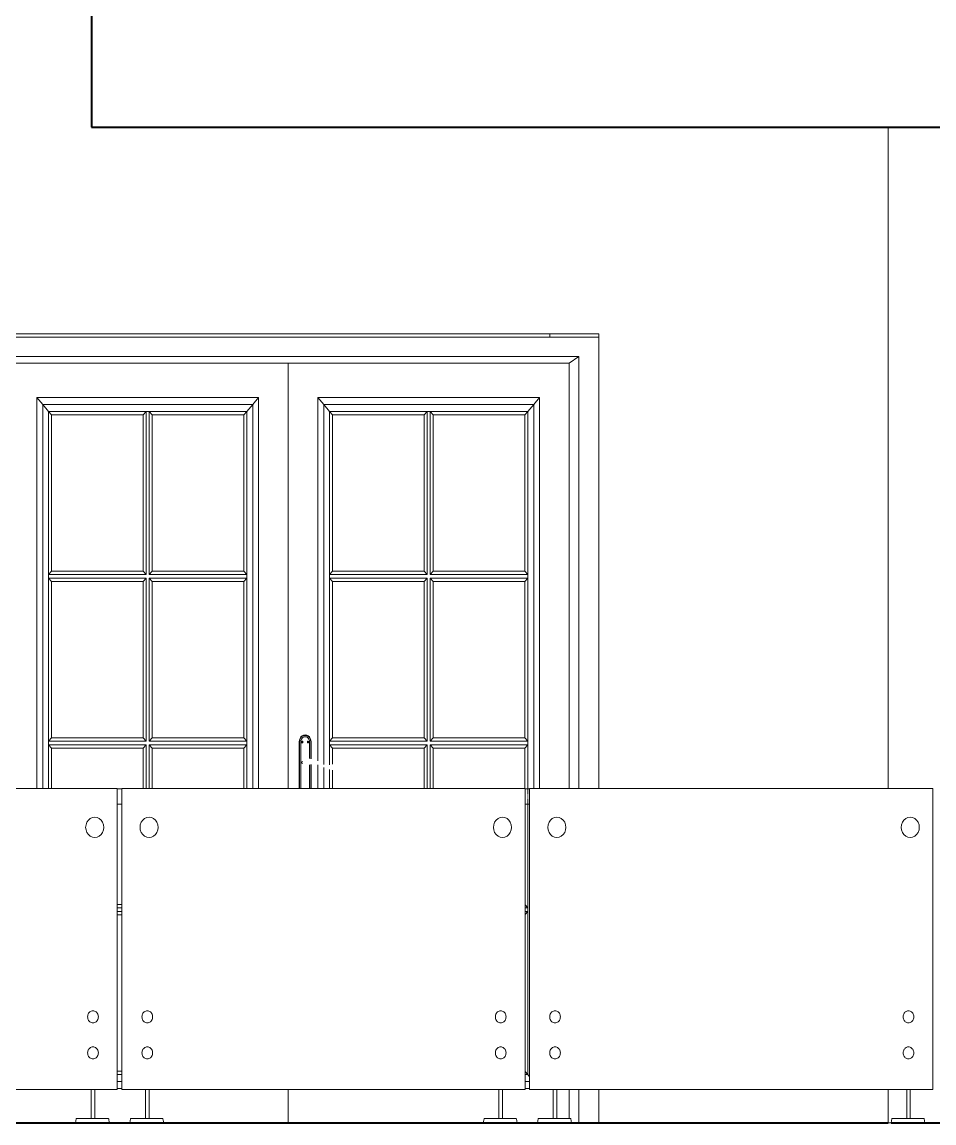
# Model space of a CAD drawing. Header units: inches. Extents: x 135267 to 147066, y -21506 to -19082.
# Drawn here: x 144586.7 to 144683.8, y -20498.6 to -20381.4 of the extents above; entities that cross this region are included whole.
import ezdxf

# ---------------------------------------------------------------- set-up
doc = ezdxf.new("R2010")
doc.units = ezdxf.units.IN
doc.header["$LTSCALE"] = 0.5
doc.header["$MEASUREMENT"] = 0
for name, color, linetype, lineweight in [('PARAPET', 50, 'Continuous', 13), ('wall', 1, 'Continuous', 40), ('window', 4, 'Continuous', 13)]:
    doc.layers.add(name, color=color, linetype=linetype, lineweight=lineweight)

msp = doc.modelspace()

# ---------------------------------------------------------------- linework, layer by layer
at = {"layer": 'PARAPET'}
msp.add_line((144678.94, -20463.02), (144678.94, -20392.61), dxfattribs=at)
at = {"layer": 'wall'}
for p, q in [((144594.16, -20378.61), (144594.16, -20392.61)), ((144594.16, -20392.61), (144829.17, -20392.61)), ((144585.17, -20498.61), (144592.44, -20498.61)), ((144592.44, -20498.61), (144601.83, -20498.61)), ((144601.83, -20498.61), (144615.08, -20498.61)), ((144615.08, -20498.61), (144635.84, -20498.61)), ((144635.84, -20498.61), (144645.23, -20498.61)), ((144645.23, -20498.61), (144646.02, -20498.61)), ((144646.02, -20498.61), (144648.13, -20498.61)), ((144648.13, -20498.61), (144678.94, -20498.61)), ((144679.24, -20498.61), (144696.75, -20498.61)), ((144682.84, -20498.61), (144683.94, -20498.61))]:
    msp.add_line(p, q, dxfattribs=at)
at = {"layer": 'window'}
for p, q in [((144552.13, -20414.61), (144648.13, -20414.61)), ((144552.13, -20414.97), (144648.13, -20414.97)), ((144642.94, -20414.97), (144642.94, -20414.61)), ((144648.13, -20414.97), (144648.13, -20414.61)), ((144648.13, -20463.02), (144648.13, -20414.97)), ((144646.02, -20417.03), (144554.24, -20417.03)), ((144646.02, -20417.03), (144644.99, -20417.72)), ((144646.02, -20463.02), (144646.02, -20417.03)), ((144555.27, -20417.72), (144644.99, -20417.72)), ((144615.08, -20463.02), (144615.08, -20417.72)), ((144644.99, -20417.72), (144644.99, -20463.02)), ((144588.32, -20421.4), (144588.32, -20463.02)), ((144611.93, -20421.4), (144588.32, -20421.4)), ((144588.32, -20421.4), (144588.95, -20422.13)), ((144588.95, -20422.13), (144588.95, -20463.02)), ((144611.3, -20422.13), (144588.95, -20422.13)), ((144588.95, -20422.13), (144589.58, -20422.87)), ((144611.3, -20422.13), (144610.67, -20422.87)), ((144611.93, -20421.4), (144611.3, -20422.13)), ((144611.3, -20422.13), (144611.3, -20463.02)), ((144611.93, -20463.02), (144611.93, -20421.4)), ((144618.23, -20421.4), (144618.23, -20460.05)), ((144641.84, -20421.4), (144618.23, -20421.4)), ((144618.23, -20421.4), (144618.86, -20422.13)), ((144618.86, -20422.13), (144618.86, -20460.46)), ((144641.21, -20422.13), (144618.86, -20422.13)), ((144618.86, -20422.13), (144619.49, -20422.87)), ((144641.21, -20422.13), (144640.58, -20422.87)), ((144641.84, -20421.4), (144641.21, -20422.13)), ((144641.21, -20422.13), (144641.21, -20463.02)), ((144641.84, -20463.02), (144641.84, -20421.4)), ((144589.58, -20422.87), (144589.58, -20463.02)), ((144589.58, -20422.87), (144610.67, -20422.87)), ((144589.9, -20423.23), (144589.58, -20422.87)), ((144589.9, -20423.23), (144589.9, -20439.87)), ((144599.65, -20423.23), (144589.9, -20423.23)), ((144599.65, -20423.23), (144599.97, -20422.87)), ((144599.65, -20439.87), (144599.65, -20423.23)), ((144599.97, -20422.87), (144599.97, -20440.24)), ((144600.28, -20440.24), (144600.28, -20422.87)), ((144600.28, -20422.87), (144600.6, -20423.23)), ((144610.36, -20423.23), (144600.6, -20423.23)), ((144600.6, -20423.23), (144600.6, -20439.87)), ((144610.36, -20423.23), (144610.67, -20422.87)), ((144610.36, -20439.87), (144610.36, -20423.23)), ((144610.67, -20463.02), (144610.67, -20422.87)), ((144619.49, -20422.87), (144619.49, -20460.5)), ((144619.49, -20422.87), (144640.58, -20422.87)), ((144619.8, -20423.23), (144619.49, -20422.87)), ((144619.8, -20423.23), (144619.8, -20439.87)), ((144629.56, -20423.23), (144619.8, -20423.23)), ((144629.56, -20423.23), (144629.88, -20422.87)), ((144629.56, -20439.87), (144629.56, -20423.23)), ((144629.88, -20422.87), (144629.88, -20440.24)), ((144630.19, -20440.24), (144630.19, -20422.87)), ((144630.19, -20422.87), (144630.51, -20423.23)), ((144640.27, -20423.23), (144630.51, -20423.23)), ((144630.51, -20423.23), (144630.51, -20439.87)), ((144640.27, -20423.23), (144640.58, -20422.87)), ((144640.27, -20439.87), (144640.27, -20423.23)), ((144640.58, -20463.04), (144640.58, -20422.87)), ((144589.58, -20440.24), (144589.9, -20439.87)), ((144589.9, -20439.87), (144599.65, -20439.87)), ((144599.97, -20440.24), (144599.65, -20439.87)), ((144600.6, -20439.87), (144600.28, -20440.24)), ((144600.6, -20439.87), (144610.36, -20439.87)), ((144610.36, -20439.87), (144610.67, -20440.24)), ((144619.49, -20440.24), (144619.8, -20439.87)), ((144619.8, -20439.87), (144629.56, -20439.87)), ((144629.88, -20440.24), (144629.56, -20439.87)), ((144630.51, -20439.87), (144630.19, -20440.24)), ((144630.51, -20439.87), (144640.27, -20439.87)), ((144640.27, -20439.87), (144640.58, -20440.24)), ((144599.97, -20440.24), (144589.58, -20440.24)), ((144589.58, -20440.61), (144599.97, -20440.61)), ((144589.9, -20440.98), (144589.58, -20440.61)), ((144599.65, -20440.98), (144589.9, -20440.98)), ((144589.9, -20440.98), (144589.9, -20457.61)), ((144599.65, -20440.98), (144599.97, -20440.61)), ((144599.65, -20457.61), (144599.65, -20440.98)), ((144599.97, -20440.61), (144599.97, -20457.98)), ((144610.67, -20440.24), (144600.28, -20440.24)), ((144600.28, -20457.98), (144600.28, -20440.61)), ((144600.28, -20440.61), (144610.67, -20440.61)), ((144600.28, -20440.61), (144600.6, -20440.98)), ((144600.6, -20440.98), (144600.6, -20457.61)), ((144610.36, -20440.98), (144600.6, -20440.98)), ((144610.67, -20440.61), (144610.36, -20440.98)), ((144610.36, -20457.61), (144610.36, -20440.98)), ((144629.88, -20440.24), (144619.49, -20440.24)), ((144619.49, -20440.61), (144629.88, -20440.61)), ((144619.8, -20440.98), (144619.49, -20440.61)), ((144629.56, -20440.98), (144619.8, -20440.98)), ((144619.8, -20440.98), (144619.8, -20457.61)), ((144629.56, -20440.98), (144629.88, -20440.61)), ((144629.56, -20457.61), (144629.56, -20440.98)), ((144629.88, -20440.61), (144629.88, -20457.98)), ((144640.58, -20440.24), (144630.19, -20440.24)), ((144630.19, -20457.98), (144630.19, -20440.61)), ((144630.19, -20440.61), (144640.58, -20440.61)), ((144630.19, -20440.61), (144630.51, -20440.98)), ((144630.51, -20440.98), (144630.51, -20457.61)), ((144640.27, -20440.98), (144630.51, -20440.98)), ((144640.58, -20440.61), (144640.27, -20440.98)), ((144640.27, -20457.61), (144640.27, -20440.98)), ((144616.44, -20457.52), (144616.57, -20457.41)), ((144616.46, -20457.55), (144616.58, -20457.44)), ((144616.57, -20457.41), (144616.72, -20457.33)), ((144616.58, -20457.44), (144616.73, -20457.37)), ((144616.72, -20457.33), (144616.88, -20457.31)), ((144616.73, -20457.37), (144616.88, -20457.35)), ((144616.88, -20457.31), (144617.05, -20457.33)), ((144616.88, -20457.35), (144617.04, -20457.37)), ((144617.04, -20457.37), (144617.18, -20457.44)), ((144617.05, -20457.33), (144617.2, -20457.41)), ((144617.18, -20457.44), (144617.31, -20457.55)), ((144617.2, -20457.41), (144617.33, -20457.52)), ((144589.58, -20457.98), (144589.9, -20457.61)), ((144599.97, -20457.98), (144589.58, -20457.98)), ((144589.58, -20458.35), (144599.97, -20458.35)), ((144589.9, -20458.72), (144589.58, -20458.35)), ((144589.9, -20457.61), (144599.65, -20457.61)), ((144599.97, -20457.98), (144599.65, -20457.61)), ((144599.97, -20458.35), (144599.65, -20458.72)), ((144599.97, -20458.35), (144599.97, -20463.02)), ((144600.6, -20457.61), (144600.28, -20457.98)), ((144610.67, -20457.98), (144600.28, -20457.98)), ((144600.28, -20463.02), (144600.28, -20458.35)), ((144600.28, -20458.35), (144610.67, -20458.35)), ((144600.28, -20458.35), (144600.6, -20458.72)), ((144600.6, -20457.61), (144610.36, -20457.61)), ((144610.36, -20457.61), (144610.67, -20457.98)), ((144610.36, -20458.72), (144610.67, -20458.35)), ((144616.25, -20458.04), (144616.28, -20457.85)), ((144616.25, -20463.02), (144616.25, -20458.04)), ((144616.28, -20457.85), (144616.34, -20457.68)), ((144616.29, -20458.05), (144616.31, -20457.86)), ((144616.29, -20463.02), (144616.29, -20458.05)), ((144616.31, -20457.86), (144616.37, -20457.7)), ((144616.34, -20457.68), (144616.44, -20457.52)), ((144616.37, -20457.7), (144616.46, -20457.55)), ((144616.41, -20458.06), (144616.43, -20457.9)), ((144616.41, -20463.02), (144616.41, -20458.06)), ((144616.43, -20457.9), (144616.48, -20457.77)), ((144616.48, -20457.77), (144616.55, -20457.66)), ((144616.49, -20458.03), (144616.5, -20458.01)), ((144616.49, -20458.06), (144616.49, -20458.03)), ((144616.49, -20458.08), (144616.49, -20458.06)), ((144616.5, -20458.1), (144616.49, -20458.08)), ((144616.5, -20458.01), (144616.51, -20457.99)), ((144616.51, -20458.12), (144616.5, -20458.1)), ((144616.51, -20457.99), (144616.53, -20457.98)), ((144616.51, -20457.99), (144616.56, -20458.06)), ((144616.56, -20458.06), (144616.51, -20458.12)), ((144616.53, -20458.14), (144616.51, -20458.12)), ((144616.57, -20458.05), (144616.52, -20457.99)), ((144616.57, -20458.06), (144616.52, -20458.12)), ((144616.53, -20457.98), (144616.55, -20457.97)), ((144616.55, -20458.15), (144616.53, -20458.14)), ((144616.55, -20457.66), (144616.65, -20457.57)), ((144616.55, -20457.97), (144616.57, -20457.96)), ((144616.57, -20458.15), (144616.55, -20458.15)), ((144616.57, -20457.96), (144616.59, -20457.97)), ((144616.63, -20457.99), (144616.57, -20458.06)), ((144616.62, -20457.99), (144616.57, -20458.05)), ((144616.57, -20458.06), (144616.62, -20458.12)), ((144616.63, -20458.12), (144616.57, -20458.06)), ((144616.59, -20458.15), (144616.57, -20458.15)), ((144616.59, -20457.97), (144616.61, -20457.98)), ((144616.61, -20458.14), (144616.59, -20458.15)), ((144616.61, -20457.98), (144616.62, -20457.99)), ((144616.62, -20458.12), (144616.61, -20458.14)), ((144616.62, -20457.99), (144616.64, -20458.01)), ((144616.64, -20458.1), (144616.62, -20458.12)), ((144616.62, -20458.12), (144616.62, -20458.12)), ((144616.64, -20458.01), (144616.64, -20458.03)), ((144616.64, -20458.03), (144616.65, -20458.06)), ((144616.65, -20458.06), (144616.64, -20458.08)), ((144616.64, -20458.08), (144616.64, -20458.1)), ((144616.65, -20457.57), (144616.76, -20457.51)), ((144616.76, -20457.51), (144616.88, -20457.49)), ((144616.88, -20457.49), (144617.01, -20457.51)), ((144617.01, -20457.51), (144617.12, -20457.57)), ((144617.12, -20457.57), (144617.22, -20457.66)), ((144617.12, -20458.03), (144617.13, -20458.01)), ((144617.12, -20458.06), (144617.12, -20458.03)), ((144617.12, -20458.08), (144617.12, -20458.06)), ((144617.13, -20458.1), (144617.12, -20458.08)), ((144617.13, -20458.01), (144617.14, -20457.99)), ((144617.14, -20458.12), (144617.13, -20458.1)), ((144617.14, -20457.99), (144617.16, -20457.98)), ((144617.14, -20457.99), (144617.14, -20457.99)), ((144617.14, -20457.99), (144617.19, -20458.06)), ((144617.19, -20458.06), (144617.14, -20458.12)), ((144617.16, -20458.14), (144617.14, -20458.12)), ((144617.14, -20458.12), (144617.14, -20458.12)), ((144617.2, -20458.05), (144617.15, -20457.99)), ((144617.2, -20458.06), (144617.15, -20458.12)), ((144617.16, -20457.98), (144617.18, -20457.97)), ((144617.18, -20458.15), (144617.16, -20458.14)), ((144617.18, -20457.97), (144617.2, -20457.96)), ((144617.2, -20458.15), (144617.18, -20458.15)), ((144617.2, -20457.96), (144617.22, -20457.97)), ((144617.26, -20457.99), (144617.2, -20458.06)), ((144617.25, -20457.99), (144617.2, -20458.05)), ((144617.26, -20458.12), (144617.2, -20458.06)), ((144617.2, -20458.06), (144617.25, -20458.12)), ((144617.22, -20458.15), (144617.2, -20458.15)), ((144617.22, -20457.66), (144617.29, -20457.77)), ((144617.22, -20457.97), (144617.24, -20457.98)), ((144617.24, -20458.14), (144617.22, -20458.15)), ((144617.24, -20457.98), (144617.25, -20457.99)), ((144617.25, -20458.12), (144617.24, -20458.14)), ((144617.25, -20457.99), (144617.25, -20457.99)), ((144617.25, -20457.99), (144617.27, -20458.01)), ((144617.27, -20458.1), (144617.25, -20458.12)), ((144617.27, -20458.01), (144617.27, -20458.03)), ((144617.27, -20458.03), (144617.28, -20458.06)), ((144617.28, -20458.06), (144617.27, -20458.08)), ((144617.27, -20458.08), (144617.27, -20458.1)), ((144617.29, -20457.77), (144617.34, -20457.9)), ((144617.31, -20457.55), (144617.4, -20457.7)), ((144617.33, -20457.52), (144617.43, -20457.68)), ((144617.34, -20457.9), (144617.36, -20458.06)), ((144617.36, -20458.06), (144617.36, -20459.81)), ((144617.4, -20457.7), (144617.46, -20457.86)), ((144617.43, -20457.68), (144617.49, -20457.85)), ((144617.46, -20457.86), (144617.48, -20458.05)), ((144617.48, -20458.05), (144617.48, -20459.83)), ((144617.49, -20457.85), (144617.51, -20458.04)), ((144617.51, -20458.04), (144617.51, -20459.83)), ((144619.49, -20457.98), (144619.8, -20457.61)), ((144629.88, -20457.98), (144619.49, -20457.98)), ((144619.49, -20458.35), (144629.88, -20458.35)), ((144619.8, -20458.72), (144619.49, -20458.35)), ((144619.8, -20457.61), (144629.56, -20457.61)), ((144629.88, -20457.98), (144629.56, -20457.61)), ((144629.88, -20458.35), (144629.56, -20458.72)), ((144629.88, -20458.35), (144629.88, -20463.02)), ((144630.51, -20457.61), (144630.19, -20457.98)), ((144640.58, -20457.98), (144630.19, -20457.98)), ((144630.19, -20463.02), (144630.19, -20458.35)), ((144630.19, -20458.35), (144640.58, -20458.35)), ((144630.19, -20458.35), (144630.51, -20458.72)), ((144630.51, -20457.61), (144640.27, -20457.61)), ((144640.27, -20457.61), (144640.58, -20457.98)), ((144640.27, -20458.72), (144640.58, -20458.35)), ((144599.65, -20458.72), (144589.9, -20458.72)), ((144589.9, -20458.72), (144589.9, -20463.02)), ((144599.65, -20463.02), (144599.65, -20458.72)), ((144600.6, -20458.72), (144600.6, -20463.02)), ((144610.36, -20458.72), (144600.6, -20458.72)), ((144610.36, -20463.02), (144610.36, -20458.72)), ((144629.56, -20458.72), (144619.8, -20458.72)), ((144619.8, -20458.72), (144619.8, -20460.42)), ((144629.56, -20463.02), (144629.56, -20458.72)), ((144630.51, -20458.72), (144630.51, -20463.02)), ((144640.27, -20458.72), (144630.51, -20458.72)), ((144640.27, -20463.02), (144640.27, -20458.72)), ((144616.55, -20460.14), (144616.54, -20460.25)), ((144616.54, -20460.25), (144616.55, -20460.35)), ((144616.56, -20460.11), (144616.55, -20460.14)), ((144616.55, -20460.35), (144616.56, -20460.39)), ((144617.36, -20460.5), (144617.36, -20463.02)), ((144617.48, -20460.46), (144617.48, -20463.02)), ((144617.51, -20460.46), (144617.51, -20463.02)), ((144618.23, -20460.5), (144618.23, -20463.02)), ((144618.86, -20460.78), (144618.86, -20463.02)), ((144619.49, -20461), (144619.49, -20463.02)), ((144619.8, -20461.05), (144619.8, -20463.02)), ((144553.98, -20463.02), (144596.89, -20463.02)), ((144596.89, -20463.02), (144596.89, -20495.03)), ((144597.38, -20463.04), (144596.89, -20463.04)), ((144597.38, -20463.02), (144640.29, -20463.02)), ((144597.38, -20495.03), (144597.38, -20463.02)), ((144640.29, -20463.02), (144640.29, -20495.03)), ((144640.78, -20463.04), (144640.29, -20463.04)), ((144640.58, -20463.14), (144640.58, -20463.04)), ((144640.58, -20463.24), (144640.58, -20463.17)), ((144640.58, -20463.35), (144640.58, -20463.27)), ((144640.78, -20463.02), (144683.69, -20463.02)), ((144640.78, -20495.03), (144640.78, -20463.02)), ((144683.69, -20463.02), (144683.69, -20495.03)), ((144640.58, -20463.49), (144640.58, -20463.4)), ((144640.58, -20463.59), (144640.58, -20463.54)), ((144640.58, -20463.69), (144640.58, -20463.64)), ((144640.58, -20463.79), (144640.58, -20463.74)), ((144640.58, -20463.9), (144640.58, -20463.85)), ((144640.58, -20464), (144640.58, -20463.95)), ((144640.58, -20464.16), (144640.58, -20464.06)), ((144640.58, -20464.25), (144640.58, -20464.2)), ((144640.58, -20464.38), (144640.58, -20464.3)), ((144640.58, -20464.49), (144640.58, -20464.42)), ((144597.38, -20464.66), (144596.89, -20464.66)), ((144640.78, -20464.66), (144640.29, -20464.66)), ((144640.58, -20464.6), (144640.58, -20464.52)), ((144640.58, -20493.46), (144640.58, -20464.61)), ((144593.56, -20466.86), (144593.65, -20466.6)), ((144593.65, -20466.6), (144593.81, -20466.37)), ((144593.81, -20466.37), (144594.01, -20466.2)), ((144594.01, -20466.2), (144594.24, -20466.09)), ((144594.24, -20466.09), (144594.49, -20466.05)), ((144594.74, -20466.09), (144594.49, -20466.05)), ((144594.74, -20466.09), (144594.97, -20466.2)), ((144595.17, -20466.37), (144594.97, -20466.2)), ((144595.17, -20466.37), (144595.32, -20466.6)), ((144595.42, -20466.86), (144595.32, -20466.6)), ((144599.34, -20466.86), (144599.44, -20466.6)), ((144599.44, -20466.6), (144599.59, -20466.37)), ((144599.59, -20466.37), (144599.79, -20466.2)), ((144599.79, -20466.2), (144600.02, -20466.09)), ((144600.02, -20466.09), (144600.27, -20466.05)), ((144600.52, -20466.09), (144600.27, -20466.05)), ((144600.52, -20466.09), (144600.75, -20466.2)), ((144600.95, -20466.37), (144600.75, -20466.2)), ((144600.95, -20466.37), (144601.11, -20466.6)), ((144601.2, -20466.86), (144601.11, -20466.6)), ((144636.96, -20466.86), (144637.05, -20466.6)), ((144637.05, -20466.6), (144637.21, -20466.37)), ((144637.21, -20466.37), (144637.41, -20466.2)), ((144637.41, -20466.2), (144637.64, -20466.09)), ((144637.64, -20466.09), (144637.89, -20466.05)), ((144638.14, -20466.09), (144637.89, -20466.05)), ((144638.14, -20466.09), (144638.37, -20466.2)), ((144638.57, -20466.37), (144638.37, -20466.2)), ((144638.57, -20466.37), (144638.72, -20466.6)), ((144638.82, -20466.86), (144638.72, -20466.6)), ((144642.74, -20466.86), (144642.84, -20466.6)), ((144642.84, -20466.6), (144642.99, -20466.37)), ((144642.99, -20466.37), (144643.19, -20466.2)), ((144643.19, -20466.2), (144643.42, -20466.09)), ((144643.42, -20466.09), (144643.67, -20466.05)), ((144643.92, -20466.09), (144643.67, -20466.05)), ((144643.92, -20466.09), (144644.15, -20466.2)), ((144644.35, -20466.37), (144644.15, -20466.2)), ((144644.35, -20466.37), (144644.51, -20466.6)), ((144644.6, -20466.86), (144644.51, -20466.6)), ((144680.36, -20466.86), (144680.45, -20466.6)), ((144680.45, -20466.6), (144680.61, -20466.37)), ((144680.61, -20466.37), (144680.81, -20466.2)), ((144680.81, -20466.2), (144681.04, -20466.09)), ((144681.04, -20466.09), (144681.29, -20466.05)), ((144681.54, -20466.09), (144681.29, -20466.05)), ((144681.54, -20466.09), (144681.77, -20466.2)), ((144681.97, -20466.37), (144681.77, -20466.2)), ((144681.97, -20466.37), (144682.12, -20466.6)), ((144682.22, -20466.86), (144682.12, -20466.6)), ((144593.56, -20466.86), (144593.52, -20467.14)), ((144593.52, -20467.14), (144593.56, -20467.42)), ((144593.65, -20467.68), (144593.56, -20467.42)), ((144593.81, -20467.91), (144593.65, -20467.68)), ((144593.81, -20467.91), (144594.01, -20468.08)), ((144594.97, -20468.08), (144595.17, -20467.91)), ((144595.32, -20467.68), (144595.17, -20467.91)), ((144595.42, -20467.42), (144595.32, -20467.68)), ((144595.42, -20466.86), (144595.45, -20467.14)), ((144595.42, -20467.42), (144595.45, -20467.14)), ((144599.34, -20466.86), (144599.31, -20467.14)), ((144599.31, -20467.14), (144599.34, -20467.42)), ((144599.44, -20467.68), (144599.34, -20467.42)), ((144599.59, -20467.91), (144599.44, -20467.68)), ((144599.59, -20467.91), (144599.79, -20468.08)), ((144600.75, -20468.08), (144600.95, -20467.91)), ((144601.11, -20467.68), (144600.95, -20467.91)), ((144601.2, -20467.42), (144601.11, -20467.68)), ((144601.2, -20466.86), (144601.24, -20467.14)), ((144601.2, -20467.42), (144601.24, -20467.14)), ((144636.96, -20466.86), (144636.92, -20467.14)), ((144636.92, -20467.14), (144636.96, -20467.42)), ((144637.05, -20467.68), (144636.96, -20467.42)), ((144637.21, -20467.91), (144637.05, -20467.68)), ((144637.21, -20467.91), (144637.41, -20468.08)), ((144638.37, -20468.08), (144638.57, -20467.91)), ((144638.72, -20467.68), (144638.57, -20467.91)), ((144638.82, -20467.42), (144638.72, -20467.68)), ((144638.82, -20466.86), (144638.85, -20467.14)), ((144638.82, -20467.42), (144638.85, -20467.14)), ((144642.74, -20466.86), (144642.71, -20467.14)), ((144642.71, -20467.14), (144642.74, -20467.42)), ((144642.84, -20467.68), (144642.74, -20467.42)), ((144642.99, -20467.91), (144642.84, -20467.68)), ((144642.99, -20467.91), (144643.19, -20468.08)), ((144644.15, -20468.08), (144644.35, -20467.91)), ((144644.51, -20467.68), (144644.35, -20467.91)), ((144644.6, -20467.42), (144644.51, -20467.68)), ((144644.6, -20466.86), (144644.64, -20467.14)), ((144644.6, -20467.42), (144644.64, -20467.14)), ((144680.36, -20466.86), (144680.32, -20467.14)), ((144680.32, -20467.14), (144680.36, -20467.42)), ((144680.45, -20467.68), (144680.36, -20467.42)), ((144680.61, -20467.91), (144680.45, -20467.68)), ((144680.61, -20467.91), (144680.81, -20468.08)), ((144681.77, -20468.08), (144681.97, -20467.91)), ((144682.12, -20467.68), (144681.97, -20467.91)), ((144682.22, -20467.42), (144682.12, -20467.68)), ((144682.22, -20466.86), (144682.25, -20467.14)), ((144682.22, -20467.42), (144682.25, -20467.14)), ((144594.01, -20468.08), (144594.24, -20468.19)), ((144594.24, -20468.19), (144594.49, -20468.22)), ((144594.49, -20468.22), (144594.74, -20468.19)), ((144594.74, -20468.19), (144594.97, -20468.08)), ((144599.79, -20468.08), (144600.02, -20468.19)), ((144600.02, -20468.19), (144600.27, -20468.22)), ((144600.27, -20468.22), (144600.52, -20468.19)), ((144600.52, -20468.19), (144600.75, -20468.08)), ((144637.41, -20468.08), (144637.64, -20468.19)), ((144637.64, -20468.19), (144637.89, -20468.22)), ((144637.89, -20468.22), (144638.14, -20468.19)), ((144638.14, -20468.19), (144638.37, -20468.08)), ((144643.19, -20468.08), (144643.42, -20468.19)), ((144643.42, -20468.19), (144643.67, -20468.22)), ((144643.67, -20468.22), (144643.92, -20468.19)), ((144643.92, -20468.19), (144644.15, -20468.08)), ((144680.81, -20468.08), (144681.04, -20468.19)), ((144681.04, -20468.19), (144681.29, -20468.22)), ((144681.29, -20468.22), (144681.54, -20468.19)), ((144681.54, -20468.19), (144681.77, -20468.08)), ((144596.89, -20475.35), (144597.38, -20475.35)), ((144597.38, -20475.72), (144596.89, -20475.72)), ((144596.89, -20476.09), (144597.38, -20476.09)), ((144640.58, -20475.72), (144640.29, -20475.39)), ((144640.58, -20475.72), (144640.29, -20475.72)), ((144640.29, -20476.09), (144640.58, -20476.09)), ((144640.58, -20476.09), (144640.29, -20476.43)), ((144597.38, -20476.46), (144596.89, -20476.46)), ((144594.04, -20486.74), (144593.96, -20486.79)), ((144594.12, -20486.7), (144594.04, -20486.74)), ((144594.12, -20486.7), (144594.21, -20486.68)), ((144594.21, -20486.68), (144594.3, -20486.67)), ((144594.39, -20486.68), (144594.3, -20486.67)), ((144594.47, -20486.7), (144594.39, -20486.68)), ((144594.56, -20486.74), (144594.47, -20486.7)), ((144594.56, -20486.74), (144594.63, -20486.79)), ((144599.82, -20486.74), (144599.75, -20486.79)), ((144599.91, -20486.7), (144599.82, -20486.74)), ((144599.91, -20486.7), (144599.99, -20486.68)), ((144599.99, -20486.68), (144600.08, -20486.67)), ((144600.17, -20486.68), (144600.08, -20486.67)), ((144600.26, -20486.7), (144600.17, -20486.68)), ((144600.34, -20486.74), (144600.26, -20486.7)), ((144600.34, -20486.74), (144600.42, -20486.79)), ((144637.44, -20486.74), (144637.36, -20486.79)), ((144637.52, -20486.7), (144637.44, -20486.74)), ((144637.52, -20486.7), (144637.61, -20486.68)), ((144637.61, -20486.68), (144637.7, -20486.67)), ((144637.79, -20486.68), (144637.7, -20486.67)), ((144637.87, -20486.7), (144637.79, -20486.68)), ((144637.96, -20486.74), (144637.87, -20486.7)), ((144637.96, -20486.74), (144638.03, -20486.79)), ((144643.22, -20486.74), (144643.15, -20486.79)), ((144643.31, -20486.7), (144643.22, -20486.74)), ((144643.31, -20486.7), (144643.39, -20486.68)), ((144643.39, -20486.68), (144643.48, -20486.67)), ((144643.57, -20486.68), (144643.48, -20486.67)), ((144643.66, -20486.7), (144643.57, -20486.68)), ((144643.74, -20486.74), (144643.66, -20486.7)), ((144643.74, -20486.74), (144643.82, -20486.79)), ((144680.84, -20486.74), (144680.76, -20486.79)), ((144680.92, -20486.7), (144680.84, -20486.74)), ((144680.92, -20486.7), (144681.01, -20486.68)), ((144681.01, -20486.68), (144681.1, -20486.67)), ((144681.19, -20486.68), (144681.1, -20486.67)), ((144681.27, -20486.7), (144681.19, -20486.68)), ((144681.36, -20486.74), (144681.27, -20486.7)), ((144681.36, -20486.74), (144681.43, -20486.79)), ((144593.74, -20487.21), (144593.73, -20487.31)), ((144593.73, -20487.31), (144593.74, -20487.41)), ((144593.74, -20487.21), (144593.76, -20487.11)), ((144593.74, -20487.41), (144593.76, -20487.51)), ((144593.79, -20487.02), (144593.76, -20487.11)), ((144593.76, -20487.51), (144593.79, -20487.6)), ((144593.84, -20486.93), (144593.79, -20487.02)), ((144593.79, -20487.6), (144593.84, -20487.69)), ((144593.9, -20486.86), (144593.84, -20486.93)), ((144593.84, -20487.69), (144593.9, -20487.76)), ((144593.96, -20486.79), (144593.9, -20486.86)), ((144593.9, -20487.76), (144593.96, -20487.83)), ((144594.04, -20487.88), (144593.96, -20487.83)), ((144594.12, -20487.92), (144594.04, -20487.88)), ((144594.21, -20487.94), (144594.12, -20487.92)), ((144594.3, -20487.95), (144594.21, -20487.94)), ((144594.3, -20487.95), (144594.39, -20487.94)), ((144594.47, -20487.92), (144594.39, -20487.94)), ((144594.47, -20487.92), (144594.56, -20487.88)), ((144594.56, -20487.88), (144594.63, -20487.83)), ((144594.7, -20486.86), (144594.63, -20486.79)), ((144594.63, -20487.83), (144594.7, -20487.76)), ((144594.76, -20486.93), (144594.7, -20486.86)), ((144594.7, -20487.76), (144594.76, -20487.69)), ((144594.81, -20487.02), (144594.76, -20486.93)), ((144594.76, -20487.69), (144594.81, -20487.6)), ((144594.84, -20487.11), (144594.81, -20487.02)), ((144594.81, -20487.6), (144594.84, -20487.51)), ((144594.86, -20487.21), (144594.84, -20487.11)), ((144594.84, -20487.51), (144594.86, -20487.41)), ((144594.87, -20487.31), (144594.86, -20487.21)), ((144594.86, -20487.41), (144594.87, -20487.31)), ((144599.52, -20487.21), (144599.51, -20487.31)), ((144599.51, -20487.31), (144599.52, -20487.41)), ((144599.52, -20487.21), (144599.54, -20487.11)), ((144599.52, -20487.41), (144599.54, -20487.51)), ((144599.57, -20487.02), (144599.54, -20487.11)), ((144599.54, -20487.51), (144599.57, -20487.6)), ((144599.62, -20486.93), (144599.57, -20487.02)), ((144599.57, -20487.6), (144599.62, -20487.69)), ((144599.68, -20486.86), (144599.62, -20486.93)), ((144599.62, -20487.69), (144599.68, -20487.76)), ((144599.75, -20486.79), (144599.68, -20486.86)), ((144599.68, -20487.76), (144599.75, -20487.83)), ((144599.82, -20487.88), (144599.75, -20487.83)), ((144599.91, -20487.92), (144599.82, -20487.88)), ((144599.99, -20487.94), (144599.91, -20487.92)), ((144600.08, -20487.95), (144599.99, -20487.94)), ((144600.08, -20487.95), (144600.17, -20487.94)), ((144600.26, -20487.92), (144600.17, -20487.94)), ((144600.26, -20487.92), (144600.34, -20487.88)), ((144600.34, -20487.88), (144600.42, -20487.83)), ((144600.48, -20486.86), (144600.42, -20486.79)), ((144600.42, -20487.83), (144600.48, -20487.76)), ((144600.54, -20486.93), (144600.48, -20486.86)), ((144600.48, -20487.76), (144600.54, -20487.69)), ((144600.59, -20487.02), (144600.54, -20486.93)), ((144600.54, -20487.69), (144600.59, -20487.6)), ((144600.62, -20487.11), (144600.59, -20487.02)), ((144600.59, -20487.6), (144600.62, -20487.51)), ((144600.64, -20487.21), (144600.62, -20487.11)), ((144600.62, -20487.51), (144600.64, -20487.41)), ((144600.65, -20487.31), (144600.64, -20487.21)), ((144600.64, -20487.41), (144600.65, -20487.31)), ((144637.14, -20487.21), (144637.13, -20487.31)), ((144637.13, -20487.31), (144637.14, -20487.41)), ((144637.14, -20487.21), (144637.16, -20487.11)), ((144637.14, -20487.41), (144637.16, -20487.51)), ((144637.19, -20487.02), (144637.16, -20487.11)), ((144637.16, -20487.51), (144637.19, -20487.6)), ((144637.24, -20486.93), (144637.19, -20487.02)), ((144637.19, -20487.6), (144637.24, -20487.69)), ((144637.3, -20486.86), (144637.24, -20486.93)), ((144637.24, -20487.69), (144637.3, -20487.76)), ((144637.36, -20486.79), (144637.3, -20486.86)), ((144637.3, -20487.76), (144637.36, -20487.83)), ((144637.44, -20487.88), (144637.36, -20487.83)), ((144637.52, -20487.92), (144637.44, -20487.88)), ((144637.61, -20487.94), (144637.52, -20487.92)), ((144637.7, -20487.95), (144637.61, -20487.94)), ((144637.7, -20487.95), (144637.79, -20487.94)), ((144637.87, -20487.92), (144637.79, -20487.94)), ((144637.87, -20487.92), (144637.96, -20487.88)), ((144637.96, -20487.88), (144638.03, -20487.83)), ((144638.1, -20486.86), (144638.03, -20486.79)), ((144638.03, -20487.83), (144638.1, -20487.76)), ((144638.16, -20486.93), (144638.1, -20486.86)), ((144638.1, -20487.76), (144638.16, -20487.69)), ((144638.21, -20487.02), (144638.16, -20486.93)), ((144638.16, -20487.69), (144638.21, -20487.6)), ((144638.24, -20487.11), (144638.21, -20487.02)), ((144638.21, -20487.6), (144638.24, -20487.51)), ((144638.26, -20487.21), (144638.24, -20487.11)), ((144638.24, -20487.51), (144638.26, -20487.41)), ((144638.27, -20487.31), (144638.26, -20487.21)), ((144638.26, -20487.41), (144638.27, -20487.31)), ((144642.92, -20487.21), (144642.91, -20487.31)), ((144642.91, -20487.31), (144642.92, -20487.41)), ((144642.92, -20487.21), (144642.94, -20487.11)), ((144642.92, -20487.41), (144642.94, -20487.51)), ((144642.97, -20487.02), (144642.94, -20487.11)), ((144642.94, -20487.51), (144642.97, -20487.6)), ((144643.02, -20486.93), (144642.97, -20487.02)), ((144642.97, -20487.6), (144643.02, -20487.69)), ((144643.08, -20486.86), (144643.02, -20486.93)), ((144643.02, -20487.69), (144643.08, -20487.76)), ((144643.15, -20486.79), (144643.08, -20486.86)), ((144643.08, -20487.76), (144643.15, -20487.83)), ((144643.22, -20487.88), (144643.15, -20487.83)), ((144643.31, -20487.92), (144643.22, -20487.88)), ((144643.39, -20487.94), (144643.31, -20487.92)), ((144643.48, -20487.95), (144643.39, -20487.94)), ((144643.48, -20487.95), (144643.57, -20487.94)), ((144643.66, -20487.92), (144643.57, -20487.94)), ((144643.66, -20487.92), (144643.74, -20487.88)), ((144643.74, -20487.88), (144643.82, -20487.83)), ((144643.88, -20486.86), (144643.82, -20486.79)), ((144643.82, -20487.83), (144643.88, -20487.76)), ((144643.94, -20486.93), (144643.88, -20486.86)), ((144643.88, -20487.76), (144643.94, -20487.69)), ((144643.99, -20487.02), (144643.94, -20486.93)), ((144643.94, -20487.69), (144643.99, -20487.6)), ((144644.02, -20487.11), (144643.99, -20487.02)), ((144643.99, -20487.6), (144644.02, -20487.51)), ((144644.04, -20487.21), (144644.02, -20487.11)), ((144644.02, -20487.51), (144644.04, -20487.41)), ((144644.05, -20487.31), (144644.04, -20487.21)), ((144644.04, -20487.41), (144644.05, -20487.31)), ((144680.54, -20487.21), (144680.53, -20487.31)), ((144680.53, -20487.31), (144680.54, -20487.41)), ((144680.54, -20487.21), (144680.56, -20487.11)), ((144680.54, -20487.41), (144680.56, -20487.51)), ((144680.59, -20487.02), (144680.56, -20487.11)), ((144680.56, -20487.51), (144680.59, -20487.6)), ((144680.64, -20486.93), (144680.59, -20487.02)), ((144680.59, -20487.6), (144680.64, -20487.69)), ((144680.7, -20486.86), (144680.64, -20486.93)), ((144680.64, -20487.69), (144680.7, -20487.76)), ((144680.76, -20486.79), (144680.7, -20486.86)), ((144680.7, -20487.76), (144680.76, -20487.83)), ((144680.84, -20487.88), (144680.76, -20487.83)), ((144680.92, -20487.92), (144680.84, -20487.88)), ((144681.01, -20487.94), (144680.92, -20487.92)), ((144681.1, -20487.95), (144681.01, -20487.94)), ((144681.1, -20487.95), (144681.19, -20487.94)), ((144681.27, -20487.92), (144681.19, -20487.94)), ((144681.27, -20487.92), (144681.36, -20487.88)), ((144681.36, -20487.88), (144681.43, -20487.83)), ((144681.5, -20486.86), (144681.43, -20486.79)), ((144681.43, -20487.83), (144681.5, -20487.76)), ((144681.56, -20486.93), (144681.5, -20486.86)), ((144681.5, -20487.76), (144681.56, -20487.69)), ((144681.61, -20487.02), (144681.56, -20486.93)), ((144681.56, -20487.69), (144681.61, -20487.6)), ((144681.64, -20487.11), (144681.61, -20487.02)), ((144681.61, -20487.6), (144681.64, -20487.51)), ((144681.66, -20487.21), (144681.64, -20487.11)), ((144681.64, -20487.51), (144681.66, -20487.41)), ((144681.67, -20487.31), (144681.66, -20487.21)), ((144681.66, -20487.41), (144681.67, -20487.31)), ((144593.74, -20491.05), (144593.73, -20491.15)), ((144593.73, -20491.15), (144593.74, -20491.25)), ((144593.76, -20490.95), (144593.74, -20491.05)), ((144593.74, -20491.25), (144593.76, -20491.35)), ((144593.79, -20490.86), (144593.76, -20490.95)), ((144593.76, -20491.35), (144593.79, -20491.44)), ((144593.84, -20490.77), (144593.79, -20490.86)), ((144593.79, -20491.44), (144593.84, -20491.53)), ((144593.9, -20490.7), (144593.84, -20490.77)), ((144593.9, -20490.7), (144593.96, -20490.63)), ((144594.04, -20490.58), (144593.96, -20490.63)), ((144594.04, -20490.58), (144594.12, -20490.54)), ((144594.12, -20490.54), (144594.21, -20490.52)), ((144594.21, -20490.52), (144594.3, -20490.51)), ((144594.39, -20490.52), (144594.3, -20490.51)), ((144594.39, -20490.52), (144594.47, -20490.54)), ((144594.47, -20490.54), (144594.56, -20490.58)), ((144594.63, -20490.63), (144594.56, -20490.58)), ((144594.7, -20490.7), (144594.63, -20490.63)), ((144594.76, -20490.77), (144594.7, -20490.7)), ((144594.81, -20490.86), (144594.76, -20490.77)), ((144594.76, -20491.53), (144594.81, -20491.44)), ((144594.84, -20490.95), (144594.81, -20490.86)), ((144594.81, -20491.44), (144594.84, -20491.35)), ((144594.86, -20491.05), (144594.84, -20490.95)), ((144594.84, -20491.35), (144594.86, -20491.25)), ((144594.87, -20491.15), (144594.86, -20491.05)), ((144594.86, -20491.25), (144594.87, -20491.15)), ((144599.52, -20491.05), (144599.51, -20491.15)), ((144599.51, -20491.15), (144599.52, -20491.25)), ((144599.54, -20490.95), (144599.52, -20491.05)), ((144599.52, -20491.25), (144599.54, -20491.35)), ((144599.57, -20490.86), (144599.54, -20490.95)), ((144599.54, -20491.35), (144599.57, -20491.44)), ((144599.62, -20490.77), (144599.57, -20490.86)), ((144599.57, -20491.44), (144599.62, -20491.53)), ((144599.68, -20490.7), (144599.62, -20490.77)), ((144599.68, -20490.7), (144599.75, -20490.63)), ((144599.82, -20490.58), (144599.75, -20490.63)), ((144599.82, -20490.58), (144599.91, -20490.54)), ((144599.91, -20490.54), (144599.99, -20490.52)), ((144599.99, -20490.52), (144600.08, -20490.51)), ((144600.17, -20490.52), (144600.08, -20490.51)), ((144600.17, -20490.52), (144600.26, -20490.54)), ((144600.26, -20490.54), (144600.34, -20490.58)), ((144600.42, -20490.63), (144600.34, -20490.58)), ((144600.48, -20490.7), (144600.42, -20490.63)), ((144600.54, -20490.77), (144600.48, -20490.7)), ((144600.59, -20490.86), (144600.54, -20490.77)), ((144600.54, -20491.53), (144600.59, -20491.44)), ((144600.62, -20490.95), (144600.59, -20490.86)), ((144600.59, -20491.44), (144600.62, -20491.35)), ((144600.64, -20491.05), (144600.62, -20490.95)), ((144600.62, -20491.35), (144600.64, -20491.25)), ((144600.65, -20491.15), (144600.64, -20491.05)), ((144600.64, -20491.25), (144600.65, -20491.15)), ((144637.14, -20491.05), (144637.13, -20491.15)), ((144637.13, -20491.15), (144637.14, -20491.25)), ((144637.16, -20490.95), (144637.14, -20491.05)), ((144637.14, -20491.25), (144637.16, -20491.35)), ((144637.19, -20490.86), (144637.16, -20490.95)), ((144637.16, -20491.35), (144637.19, -20491.44)), ((144637.24, -20490.77), (144637.19, -20490.86)), ((144637.19, -20491.44), (144637.24, -20491.53)), ((144637.3, -20490.7), (144637.24, -20490.77)), ((144637.3, -20490.7), (144637.36, -20490.63)), ((144637.44, -20490.58), (144637.36, -20490.63)), ((144637.44, -20490.58), (144637.52, -20490.54)), ((144637.52, -20490.54), (144637.61, -20490.52)), ((144637.61, -20490.52), (144637.7, -20490.51)), ((144637.79, -20490.52), (144637.7, -20490.51)), ((144637.79, -20490.52), (144637.87, -20490.54)), ((144637.87, -20490.54), (144637.96, -20490.58)), ((144638.03, -20490.63), (144637.96, -20490.58)), ((144638.1, -20490.7), (144638.03, -20490.63)), ((144638.16, -20490.77), (144638.1, -20490.7)), ((144638.21, -20490.86), (144638.16, -20490.77)), ((144638.16, -20491.53), (144638.21, -20491.44)), ((144638.24, -20490.95), (144638.21, -20490.86)), ((144638.21, -20491.44), (144638.24, -20491.35)), ((144638.26, -20491.05), (144638.24, -20490.95)), ((144638.24, -20491.35), (144638.26, -20491.25)), ((144638.27, -20491.15), (144638.26, -20491.05)), ((144638.26, -20491.25), (144638.27, -20491.15)), ((144642.92, -20491.05), (144642.91, -20491.15)), ((144642.91, -20491.15), (144642.92, -20491.25)), ((144642.94, -20490.95), (144642.92, -20491.05)), ((144642.92, -20491.25), (144642.94, -20491.35)), ((144642.97, -20490.86), (144642.94, -20490.95)), ((144642.94, -20491.35), (144642.97, -20491.44)), ((144643.02, -20490.77), (144642.97, -20490.86)), ((144642.97, -20491.44), (144643.02, -20491.53)), ((144643.08, -20490.7), (144643.02, -20490.77)), ((144643.08, -20490.7), (144643.15, -20490.63)), ((144643.22, -20490.58), (144643.15, -20490.63)), ((144643.22, -20490.58), (144643.31, -20490.54)), ((144643.31, -20490.54), (144643.39, -20490.52)), ((144643.39, -20490.52), (144643.48, -20490.51)), ((144643.57, -20490.52), (144643.48, -20490.51)), ((144643.57, -20490.52), (144643.66, -20490.54)), ((144643.66, -20490.54), (144643.74, -20490.58)), ((144643.82, -20490.63), (144643.74, -20490.58)), ((144643.88, -20490.7), (144643.82, -20490.63)), ((144643.94, -20490.77), (144643.88, -20490.7)), ((144643.99, -20490.86), (144643.94, -20490.77)), ((144643.94, -20491.53), (144643.99, -20491.44)), ((144644.02, -20490.95), (144643.99, -20490.86)), ((144643.99, -20491.44), (144644.02, -20491.35)), ((144644.04, -20491.05), (144644.02, -20490.95)), ((144644.02, -20491.35), (144644.04, -20491.25)), ((144644.05, -20491.15), (144644.04, -20491.05)), ((144644.04, -20491.25), (144644.05, -20491.15)), ((144680.54, -20491.05), (144680.53, -20491.15)), ((144680.53, -20491.15), (144680.54, -20491.25)), ((144680.56, -20490.95), (144680.54, -20491.05)), ((144680.54, -20491.25), (144680.56, -20491.35)), ((144680.59, -20490.86), (144680.56, -20490.95)), ((144680.56, -20491.35), (144680.59, -20491.44)), ((144680.64, -20490.77), (144680.59, -20490.86)), ((144680.59, -20491.44), (144680.64, -20491.53)), ((144680.7, -20490.7), (144680.64, -20490.77)), ((144680.7, -20490.7), (144680.76, -20490.63)), ((144680.84, -20490.58), (144680.76, -20490.63)), ((144680.84, -20490.58), (144680.92, -20490.54)), ((144680.92, -20490.54), (144681.01, -20490.52)), ((144681.01, -20490.52), (144681.1, -20490.51)), ((144681.19, -20490.52), (144681.1, -20490.51)), ((144681.19, -20490.52), (144681.27, -20490.54)), ((144681.27, -20490.54), (144681.36, -20490.58)), ((144681.43, -20490.63), (144681.36, -20490.58)), ((144681.5, -20490.7), (144681.43, -20490.63)), ((144681.56, -20490.77), (144681.5, -20490.7)), ((144681.61, -20490.86), (144681.56, -20490.77)), ((144681.56, -20491.53), (144681.61, -20491.44)), ((144681.64, -20490.95), (144681.61, -20490.86)), ((144681.61, -20491.44), (144681.64, -20491.35)), ((144681.66, -20491.05), (144681.64, -20490.95)), ((144681.64, -20491.35), (144681.66, -20491.25)), ((144681.67, -20491.15), (144681.66, -20491.05)), ((144681.66, -20491.25), (144681.67, -20491.15)), ((144593.84, -20491.53), (144593.9, -20491.6)), ((144593.9, -20491.6), (144593.96, -20491.67)), ((144593.96, -20491.67), (144594.04, -20491.72)), ((144594.04, -20491.72), (144594.12, -20491.76)), ((144594.12, -20491.76), (144594.21, -20491.78)), ((144594.21, -20491.78), (144594.3, -20491.79)), ((144594.3, -20491.79), (144594.39, -20491.78)), ((144594.39, -20491.78), (144594.47, -20491.76)), ((144594.47, -20491.76), (144594.56, -20491.72)), ((144594.63, -20491.67), (144594.56, -20491.72)), ((144594.63, -20491.67), (144594.7, -20491.6)), ((144594.7, -20491.6), (144594.76, -20491.53)), ((144599.62, -20491.53), (144599.68, -20491.6)), ((144599.68, -20491.6), (144599.75, -20491.67)), ((144599.75, -20491.67), (144599.82, -20491.72)), ((144599.82, -20491.72), (144599.91, -20491.76)), ((144599.91, -20491.76), (144599.99, -20491.78)), ((144599.99, -20491.78), (144600.08, -20491.79)), ((144600.08, -20491.79), (144600.17, -20491.78)), ((144600.17, -20491.78), (144600.26, -20491.76)), ((144600.26, -20491.76), (144600.34, -20491.72)), ((144600.42, -20491.67), (144600.34, -20491.72)), ((144600.42, -20491.67), (144600.48, -20491.6)), ((144600.48, -20491.6), (144600.54, -20491.53)), ((144637.24, -20491.53), (144637.3, -20491.6)), ((144637.3, -20491.6), (144637.36, -20491.67)), ((144637.36, -20491.67), (144637.44, -20491.72)), ((144637.44, -20491.72), (144637.52, -20491.76)), ((144637.52, -20491.76), (144637.61, -20491.78)), ((144637.61, -20491.78), (144637.7, -20491.79)), ((144637.7, -20491.79), (144637.79, -20491.78)), ((144637.79, -20491.78), (144637.87, -20491.76)), ((144637.87, -20491.76), (144637.96, -20491.72)), ((144638.03, -20491.67), (144637.96, -20491.72)), ((144638.03, -20491.67), (144638.1, -20491.6)), ((144638.1, -20491.6), (144638.16, -20491.53)), ((144643.02, -20491.53), (144643.08, -20491.6)), ((144643.08, -20491.6), (144643.15, -20491.67)), ((144643.15, -20491.67), (144643.22, -20491.72)), ((144643.22, -20491.72), (144643.31, -20491.76)), ((144643.31, -20491.76), (144643.39, -20491.78)), ((144643.39, -20491.78), (144643.48, -20491.79)), ((144643.48, -20491.79), (144643.57, -20491.78)), ((144643.57, -20491.78), (144643.66, -20491.76)), ((144643.66, -20491.76), (144643.74, -20491.72)), ((144643.82, -20491.67), (144643.74, -20491.72)), ((144643.82, -20491.67), (144643.88, -20491.6)), ((144643.88, -20491.6), (144643.94, -20491.53)), ((144680.64, -20491.53), (144680.7, -20491.6)), ((144680.7, -20491.6), (144680.76, -20491.67)), ((144680.76, -20491.67), (144680.84, -20491.72)), ((144680.84, -20491.72), (144680.92, -20491.76)), ((144680.92, -20491.76), (144681.01, -20491.78)), ((144681.01, -20491.78), (144681.1, -20491.79)), ((144681.1, -20491.79), (144681.19, -20491.78)), ((144681.19, -20491.78), (144681.27, -20491.76)), ((144681.27, -20491.76), (144681.36, -20491.72)), ((144681.43, -20491.67), (144681.36, -20491.72)), ((144681.43, -20491.67), (144681.5, -20491.6)), ((144681.5, -20491.6), (144681.56, -20491.53)), ((144596.89, -20493.09), (144597.38, -20493.09)), ((144597.38, -20493.46), (144596.89, -20493.46)), ((144640.29, -20493.13), (144640.58, -20493.46)), ((144640.58, -20493.46), (144640.29, -20493.46)), ((144640.58, -20493.46), (144640.78, -20493.69)), ((144596.89, -20494.2), (144597.38, -20494.2)), ((144596.89, -20494.93), (144597.38, -20494.93)), ((144640.29, -20494.2), (144640.78, -20494.2)), ((144640.29, -20494.93), (144640.78, -20494.93)), ((144596.89, -20495.03), (144553.98, -20495.03)), ((144594.11, -20495.03), (144594.11, -20498.12)), ((144594.49, -20498.12), (144594.49, -20495.03)), ((144640.29, -20495.03), (144597.38, -20495.03)), ((144599.89, -20495.03), (144599.89, -20498.12)), ((144600.27, -20498.12), (144600.27, -20495.03)), ((144615.08, -20498.61), (144615.08, -20495.03)), ((144637.51, -20495.03), (144637.51, -20498.12)), ((144637.89, -20498.12), (144637.89, -20495.03)), ((144683.69, -20495.03), (144640.78, -20495.03)), ((144643.29, -20495.03), (144643.29, -20498.12)), ((144643.67, -20498.12), (144643.67, -20495.03)), ((144644.99, -20495.03), (144644.99, -20498.16)), ((144646.02, -20498.61), (144646.02, -20495.03)), ((144648.13, -20498.61), (144648.13, -20495.03)), ((144678.94, -20498.61), (144678.94, -20495.03)), ((144680.91, -20495.03), (144680.91, -20498.12)), ((144681.29, -20498.12), (144681.29, -20495.03)), ((144592.44, -20498.61), (144592.52, -20498.17)), ((144592.52, -20498.15), (144592.53, -20498.15)), ((144592.52, -20498.15), (144592.52, -20498.16)), ((144592.52, -20498.15), (144592.52, -20498.15)), ((144592.52, -20498.16), (144592.52, -20498.17)), ((144592.52, -20498.16), (144592.52, -20498.16)), ((144592.52, -20498.17), (144592.52, -20498.17)), ((144592.54, -20498.13), (144592.53, -20498.14)), ((144592.53, -20498.14), (144592.53, -20498.14)), ((144592.53, -20498.14), (144592.53, -20498.15)), ((144592.53, -20498.14), (144592.53, -20498.14)), ((144592.54, -20498.13), (144592.54, -20498.13)), ((144592.54, -20498.13), (144592.54, -20498.13)), ((144592.55, -20498.13), (144592.54, -20498.13)), ((144592.55, -20498.12), (144592.55, -20498.13)), ((144592.55, -20498.12), (144592.55, -20498.12)), ((144592.56, -20498.12), (144592.55, -20498.12)), ((144592.56, -20498.12), (144592.56, -20498.12)), ((144592.56, -20498.12), (144592.56, -20498.12)), ((144592.56, -20498.12), (144592.57, -20498.12)), ((144592.57, -20498.12), (144592.57, -20498.12)), ((144595.91, -20498.12), (144592.57, -20498.12)), ((144595.91, -20498.12), (144595.91, -20498.12)), ((144595.92, -20498.12), (144595.91, -20498.12)), ((144595.92, -20498.12), (144595.92, -20498.12)), ((144595.93, -20498.12), (144595.92, -20498.12)), ((144595.93, -20498.12), (144595.93, -20498.12)), ((144595.93, -20498.12), (144595.93, -20498.12)), ((144595.93, -20498.12), (144595.94, -20498.13)), ((144595.95, -20498.13), (144595.94, -20498.13)), ((144595.94, -20498.13), (144595.94, -20498.13)), ((144595.94, -20498.13), (144595.94, -20498.13)), ((144595.95, -20498.14), (144595.95, -20498.13)), ((144595.95, -20498.14), (144595.95, -20498.14)), ((144595.96, -20498.14), (144595.95, -20498.14)), ((144595.96, -20498.15), (144595.96, -20498.14)), ((144595.96, -20498.15), (144595.96, -20498.15)), ((144595.96, -20498.16), (144595.96, -20498.15)), ((144595.96, -20498.15), (144595.96, -20498.15)), ((144595.97, -20498.17), (144595.96, -20498.16)), ((144595.96, -20498.16), (144595.96, -20498.16)), ((144596.04, -20498.61), (144595.97, -20498.17)), ((144595.97, -20498.17), (144595.97, -20498.17)), ((144598.22, -20498.61), (144598.3, -20498.17)), ((144598.3, -20498.15), (144598.3, -20498.16)), ((144598.3, -20498.15), (144598.31, -20498.15)), ((144598.3, -20498.16), (144598.3, -20498.17)), ((144598.3, -20498.16), (144598.3, -20498.16)), ((144598.3, -20498.17), (144598.3, -20498.17)), ((144598.32, -20498.14), (144598.31, -20498.14)), ((144598.31, -20498.14), (144598.31, -20498.15)), ((144598.31, -20498.14), (144598.31, -20498.14)), ((144598.31, -20498.15), (144598.31, -20498.15)), ((144598.32, -20498.13), (144598.32, -20498.14)), ((144598.32, -20498.13), (144598.32, -20498.13)), ((144598.32, -20498.13), (144598.33, -20498.13)), ((144598.33, -20498.12), (144598.33, -20498.13)), ((144598.33, -20498.12), (144598.34, -20498.12)), ((144598.33, -20498.13), (144598.33, -20498.13)), ((144598.35, -20498.12), (144598.34, -20498.12)), ((144598.34, -20498.12), (144598.34, -20498.12)), ((144598.34, -20498.12), (144598.34, -20498.12)), ((144598.36, -20498.12), (144598.35, -20498.12)), ((144598.35, -20498.12), (144598.35, -20498.12)), ((144601.69, -20498.12), (144598.36, -20498.12)), ((144601.7, -20498.12), (144601.69, -20498.12)), ((144601.71, -20498.12), (144601.7, -20498.12)), ((144601.7, -20498.12), (144601.7, -20498.12)), ((144601.72, -20498.12), (144601.71, -20498.12)), ((144601.71, -20498.12), (144601.71, -20498.12)), ((144601.71, -20498.12), (144601.71, -20498.12)), ((144601.72, -20498.12), (144601.72, -20498.13)), ((144601.72, -20498.13), (144601.72, -20498.13)), ((144601.72, -20498.13), (144601.73, -20498.13)), ((144601.73, -20498.13), (144601.73, -20498.13)), ((144601.73, -20498.14), (144601.73, -20498.13)), ((144601.74, -20498.14), (144601.73, -20498.14)), ((144601.74, -20498.14), (144601.74, -20498.14)), ((144601.74, -20498.15), (144601.74, -20498.14)), ((144601.74, -20498.15), (144601.74, -20498.15)), ((144601.75, -20498.16), (144601.74, -20498.15)), ((144601.74, -20498.15), (144601.74, -20498.15)), ((144601.75, -20498.17), (144601.75, -20498.16)), ((144601.75, -20498.16), (144601.75, -20498.16)), ((144601.83, -20498.61), (144601.75, -20498.17)), ((144601.75, -20498.17), (144601.75, -20498.17)), ((144635.84, -20498.61), (144635.92, -20498.17)), ((144635.93, -20498.14), (144635.92, -20498.15)), ((144635.92, -20498.15), (144635.92, -20498.15)), ((144635.92, -20498.15), (144635.92, -20498.16)), ((144635.92, -20498.15), (144635.92, -20498.15)), ((144635.92, -20498.16), (144635.92, -20498.17)), ((144635.92, -20498.16), (144635.92, -20498.16)), ((144635.92, -20498.17), (144635.92, -20498.17)), ((144635.94, -20498.13), (144635.93, -20498.14)), ((144635.93, -20498.14), (144635.93, -20498.14)), ((144635.93, -20498.14), (144635.93, -20498.14)), ((144635.94, -20498.13), (144635.94, -20498.13)), ((144635.94, -20498.13), (144635.94, -20498.13)), ((144635.95, -20498.13), (144635.94, -20498.13)), ((144635.95, -20498.12), (144635.95, -20498.13)), ((144635.95, -20498.12), (144635.95, -20498.12)), ((144635.96, -20498.12), (144635.95, -20498.12)), ((144635.96, -20498.12), (144635.96, -20498.12)), ((144635.96, -20498.12), (144635.96, -20498.12)), ((144635.96, -20498.12), (144635.97, -20498.12)), ((144635.97, -20498.12), (144635.97, -20498.12)), ((144639.31, -20498.12), (144635.97, -20498.12)), ((144639.31, -20498.12), (144639.31, -20498.12)), ((144639.32, -20498.12), (144639.31, -20498.12)), ((144639.32, -20498.12), (144639.32, -20498.12)), ((144639.33, -20498.12), (144639.32, -20498.12)), ((144639.33, -20498.12), (144639.33, -20498.12)), ((144639.33, -20498.12), (144639.33, -20498.12)), ((144639.33, -20498.12), (144639.34, -20498.13)), ((144639.35, -20498.13), (144639.34, -20498.13)), ((144639.34, -20498.13), (144639.34, -20498.13)), ((144639.34, -20498.13), (144639.34, -20498.13)), ((144639.35, -20498.14), (144639.35, -20498.13)), ((144639.35, -20498.14), (144639.35, -20498.14)), ((144639.36, -20498.14), (144639.35, -20498.14)), ((144639.36, -20498.15), (144639.36, -20498.14)), ((144639.36, -20498.15), (144639.36, -20498.15)), ((144639.36, -20498.16), (144639.36, -20498.15)), ((144639.36, -20498.15), (144639.36, -20498.15)), ((144639.37, -20498.17), (144639.36, -20498.16)), ((144639.36, -20498.16), (144639.36, -20498.16)), ((144639.44, -20498.61), (144639.37, -20498.17)), ((144639.37, -20498.17), (144639.37, -20498.17)), ((144641.62, -20498.61), (144641.7, -20498.17)), ((144641.7, -20498.15), (144641.7, -20498.16)), ((144641.7, -20498.15), (144641.71, -20498.15)), ((144641.7, -20498.16), (144641.7, -20498.17)), ((144641.7, -20498.16), (144641.7, -20498.16)), ((144641.7, -20498.17), (144641.7, -20498.17)), ((144641.72, -20498.14), (144641.71, -20498.14)), ((144641.71, -20498.14), (144641.71, -20498.15)), ((144641.71, -20498.14), (144641.71, -20498.14)), ((144641.71, -20498.15), (144641.71, -20498.15)), ((144641.72, -20498.13), (144641.72, -20498.14)), ((144641.72, -20498.13), (144641.72, -20498.13)), ((144641.72, -20498.13), (144641.73, -20498.13)), ((144641.73, -20498.12), (144641.73, -20498.13)), ((144641.73, -20498.12), (144641.74, -20498.12)), ((144641.73, -20498.13), (144641.73, -20498.13)), ((144641.75, -20498.12), (144641.74, -20498.12)), ((144641.74, -20498.12), (144641.74, -20498.12)), ((144641.74, -20498.12), (144641.74, -20498.12)), ((144641.76, -20498.12), (144641.75, -20498.12)), ((144641.75, -20498.12), (144641.75, -20498.12)), ((144645.09, -20498.12), (144641.76, -20498.12)), ((144644.99, -20498.17), (144644.99, -20498.17)), ((144645.1, -20498.12), (144645.09, -20498.12)), ((144645.11, -20498.12), (144645.1, -20498.12)), ((144645.1, -20498.12), (144645.1, -20498.12)), ((144645.12, -20498.12), (144645.11, -20498.12)), ((144645.11, -20498.12), (144645.11, -20498.12)), ((144645.11, -20498.12), (144645.11, -20498.12)), ((144645.12, -20498.12), (144645.12, -20498.13)), ((144645.12, -20498.13), (144645.12, -20498.13)), ((144645.12, -20498.13), (144645.13, -20498.13)), ((144645.13, -20498.13), (144645.13, -20498.13)), ((144645.13, -20498.14), (144645.13, -20498.13)), ((144645.14, -20498.14), (144645.13, -20498.14)), ((144645.14, -20498.14), (144645.14, -20498.14)), ((144645.14, -20498.15), (144645.14, -20498.14)), ((144645.14, -20498.15), (144645.14, -20498.15)), ((144645.15, -20498.16), (144645.14, -20498.15)), ((144645.14, -20498.15), (144645.14, -20498.15)), ((144645.15, -20498.17), (144645.15, -20498.16)), ((144645.15, -20498.16), (144645.15, -20498.16)), ((144645.23, -20498.61), (144645.15, -20498.17)), ((144645.15, -20498.17), (144645.15, -20498.17)), ((144679.24, -20498.61), (144679.32, -20498.17)), ((144679.33, -20498.14), (144679.32, -20498.15)), ((144679.32, -20498.15), (144679.32, -20498.15)), ((144679.32, -20498.15), (144679.32, -20498.16)), ((144679.32, -20498.15), (144679.32, -20498.15)), ((144679.32, -20498.16), (144679.32, -20498.17)), ((144679.32, -20498.16), (144679.32, -20498.16)), ((144679.32, -20498.17), (144679.32, -20498.17)), ((144679.34, -20498.13), (144679.33, -20498.14)), ((144679.33, -20498.14), (144679.33, -20498.14)), ((144679.33, -20498.14), (144679.33, -20498.14)), ((144679.34, -20498.13), (144679.34, -20498.13)), ((144679.34, -20498.13), (144679.34, -20498.13)), ((144679.35, -20498.13), (144679.34, -20498.13)), ((144679.35, -20498.12), (144679.35, -20498.13)), ((144679.35, -20498.12), (144679.35, -20498.12)), ((144679.36, -20498.12), (144679.35, -20498.12)), ((144679.36, -20498.12), (144679.36, -20498.12)), ((144679.36, -20498.12), (144679.36, -20498.12)), ((144679.36, -20498.12), (144679.37, -20498.12)), ((144679.37, -20498.12), (144679.37, -20498.12)), ((144682.71, -20498.12), (144679.37, -20498.12)), ((144682.71, -20498.12), (144682.71, -20498.12)), ((144682.72, -20498.12), (144682.71, -20498.12)), ((144682.72, -20498.12), (144682.72, -20498.12)), ((144682.73, -20498.12), (144682.72, -20498.12)), ((144682.73, -20498.12), (144682.73, -20498.12)), ((144682.73, -20498.12), (144682.73, -20498.12)), ((144682.73, -20498.12), (144682.74, -20498.13)), ((144682.75, -20498.13), (144682.74, -20498.13)), ((144682.74, -20498.13), (144682.74, -20498.13)), ((144682.74, -20498.13), (144682.74, -20498.13)), ((144682.75, -20498.14), (144682.75, -20498.13)), ((144682.75, -20498.14), (144682.75, -20498.14)), ((144682.76, -20498.14), (144682.75, -20498.14)), ((144682.76, -20498.15), (144682.76, -20498.14)), ((144682.76, -20498.15), (144682.76, -20498.15)), ((144682.76, -20498.16), (144682.76, -20498.15)), ((144682.76, -20498.15), (144682.76, -20498.15)), ((144682.77, -20498.17), (144682.76, -20498.16)), ((144682.76, -20498.16), (144682.76, -20498.16)), ((144682.84, -20498.61), (144682.77, -20498.17)), ((144682.77, -20498.17), (144682.77, -20498.17)), ((144678.94, -20498.61), (144679.24, -20498.61))]:
    msp.add_line(p, q, dxfattribs=at)

doc.saveas('drawing.dxf')
